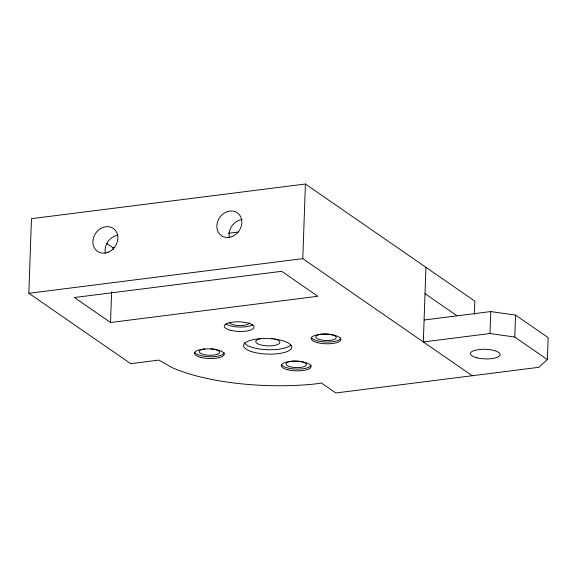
<?xml version="1.0" encoding="UTF-8"?>
<svg xmlns="http://www.w3.org/2000/svg" width="577" height="577" viewBox="0 0 577 577"><rect width="100%" height="100%" fill="white"/><g stroke="black" fill="none" stroke-linecap="round" stroke-linejoin="round"><path stroke-width="0.87" d="M424.095 320.004L490.753 311.573L515.564 315.1L548.15 337.624L547.385 359.572L538.868 367.311L335.864 392.98L321.403 382.984L315.749 383.893A121.689 39.214 2 0 1 172.206 367.672L158.963 360.091L130.69 363.669L28.85 293.282L31.454 218.661L305.399 184.02L474.821 301.115L474.359 314.285M110.546 322.5L74.397 297.516L281.691 271.305L317.833 296.282L110.546 322.5L111.613 291.926M113.085 249.675L113.15 247.879L106.507 243.285M472.217 375.735L302.795 258.64L305.399 184.02M425.934 267.331L423.33 341.952L489.981 333.52L514.792 337.047L547.385 359.572M489.981 333.52L490.753 311.573M514.792 337.047L515.564 315.1M113.15 247.879L114.938 247.648M228.413 233.303L238.236 232.062M28.85 293.282L302.795 258.64M425.018 293.664L456.869 315.677M244.222 342.832L246.314 344.808A24.126 7.775 2 0 0 269.683 349.77A24.126 7.775 2 0 0 290.736 345.089M252.899 324.62A14.887 4.796 2 0 1 239.578 327.058A14.887 4.796 2 0 1 225.932 323.942M105.396 253.289A13.92 11.771 -55.4 0 1 118.047 235.185M229.372 237.609A13.92 11.771 -55.4 0 1 242.023 219.505M210.987 348.768A10.206 3.289 2 0 1 218.467 353.759A10.206 3.289 2 0 1 202.109 354.04A10.206 3.289 2 0 1 204.922 348.869M300.379 361.418A10.206 3.289 2 0 1 302.478 367.095A10.206 3.289 2 0 1 286.17 364.52A10.206 3.289 2 0 1 299.55 361.289M330.181 334.335A10.206 3.289 2 0 1 332.287 340.019A10.206 3.289 2 0 1 315.98 337.437A10.206 3.289 2 0 1 329.359 334.206M224.244 352.763A14.887 4.796 2 0 1 210.324 356.788A14.887 4.796 2 0 1 194.795 352.432M340.884 338.014A14.887 4.796 2 0 1 326.964 342.038A14.887 4.796 2 0 1 311.443 337.682M311.082 365.097A14.887 4.796 2 0 1 297.162 369.121A14.887 4.796 2 0 1 281.634 364.765M249.48 322.795A10.206 3.289 2 0 1 239.931 325.558A10.206 3.289 2 0 1 229.285 322.572M274.544 338.944A12.067 3.888 2 0 1 276.736 344.851A12.067 3.888 2 0 1 258.496 344.137A12.067 3.888 2 0 1 261.597 338.432M271.731 338.403A12.067 3.888 2 0 1 273.181 338.641M291.255 345.479L289.156 343.495A24.126 7.775 2 0 0 259.636 338.764A24.126 7.775 2 0 0 244.071 347.217L246.163 349.2A24.126 7.775 2 0 0 275.683 353.932A24.126 7.775 2 0 0 291.255 345.479M230.836 330.361A14.887 4.796 2 0 0 253.988 327.433A14.887 4.796 2 0 0 232.61 322.125A14.887 4.796 2 0 0 230.836 330.361M476.977 357.812A14.843 4.782 2 0 0 500.071 354.898A14.843 4.782 2 0 0 478.744 349.597A14.843 4.782 2 0 0 476.977 357.812M201.034 357.444A14.887 4.796 2 0 0 224.186 354.516A14.887 4.796 2 0 0 202.801 349.208A14.887 4.796 2 0 0 201.034 357.444M317.675 342.695A14.887 4.796 2 0 0 340.827 339.766A14.887 4.796 2 0 0 319.449 334.458A14.887 4.796 2 0 0 317.675 342.695M287.865 369.778A14.887 4.796 2 0 0 311.017 366.849A14.887 4.796 2 0 0 289.64 361.541A14.887 4.796 2 0 0 287.865 369.778M108.159 252.214A13.92 11.771 -55.4 0 0 114.527 229.48A13.92 11.771 -55.4 0 0 93.416 238.027A13.92 11.771 -55.4 0 0 108.159 252.214M232.134 236.541A13.92 11.771 -55.4 0 0 238.503 213.8A13.92 11.771 -55.4 0 0 217.392 222.347A13.92 11.771 -55.4 0 0 232.134 236.541"/></g></svg>
